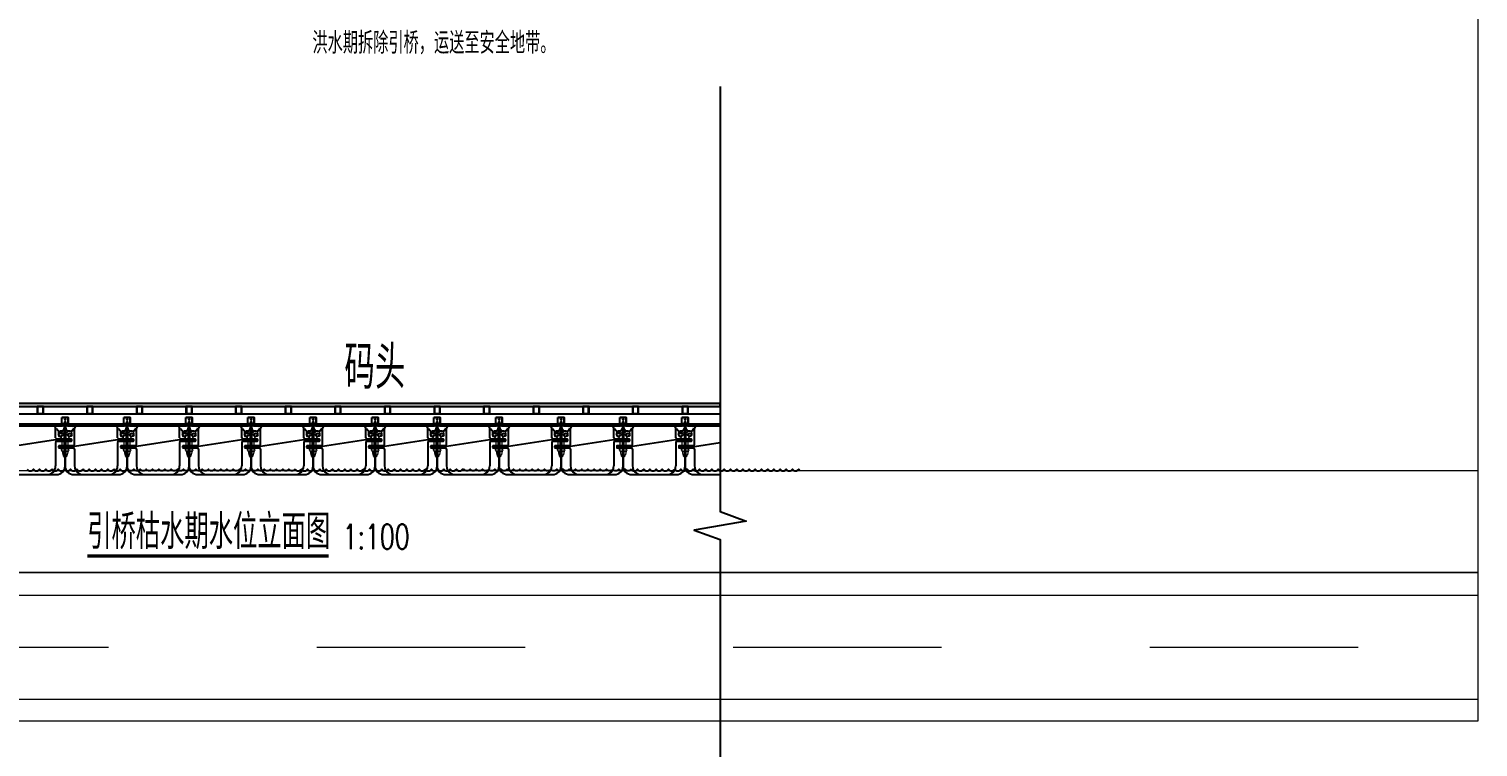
# Model space of a CAD drawing. Header units: millimetres. Extents: x -1003406 to 3312184, y 81337 to 716393.
# Drawn here: x 1184288 to 1195973, y 423718 to 429512 of the extents above; entities that cross this region are included whole.
import ezdxf

# ---------------------------------------------------------------- set-up
doc = ezdxf.new("R2010")
doc.units = ezdxf.units.MM
doc.header["$LTSCALE"] = 10
doc.layers.get('0').update_dxf_attribs({"linetype": 'CONTINUOUS'})
for name, color, linetype in [('DIM_SYMB', 3, 'CONTINUOUS'), ('PUB_DIM', 3, 'CONTINUOUS'), ('PUB_TEXT', 7, 'CONTINUOUS'), ('W-FLOAT_BOWL浮筒', 253, 'CONTINUOUS'), ('W-STEEL_FRAME钢架', 3, 'CONTINUOUS'), ('W-WOOD_STUD木龙骨', 25, 'CONTINUOUS'), ('塑木板', 32, 'CONTINUOUS'), ('短销钉', 253, 'CONTINUOUS'), ('螺栓', 146, 'CONTINUOUS'), ('龙骨', 10, 'CONTINUOUS')]:
    doc.layers.add(name, color=color, linetype=linetype)
doc.layers.add('伯利恒浮筒', color=5, linetype='CONTINUOUS', lineweight=5)
doc.layers.add('文字及标注', color=3, linetype='CONTINUOUS', lineweight=15)
doc.styles.get("Standard").update_dxf_attribs({"font": 'simplex.shx', "width": 0.7, "bigfont": 'hztxt.shx'})

# ---------------------------------------------------------------- blocks, each defined once
blk = doc.blocks.new('blhft')
at = {"layer": 'W-FLOAT_BOWL浮筒'}
for p, q in [((-250, 234), (-250, 375)), ((-230, 395), (230, 395)), ((-208, 397), (208, 397)), ((-208, 397), (-208, 395)), ((-174, 244), (-174, 375)), ((174, 298), (174, 375)), ((208, 397), (208, 395)), ((250, 375), (250, 288)), ((-298, 234), (-184, 234)), ((174, 280), (-174, 226)), ((174, 280), (302, 280)), ((174, 260), (174, 70)), ((184, 288), (298, 288)), ((184, 270), (298, 270)), ((250, 270), (250, 70)), ((-302, 226), (-174, 226)), ((-298, 216), (-184, 216)), ((-250, 70), (-250, 216)), ((-174, 206), (-174, 70)), ((-180, 0), (180, 0))]:
    blk.add_line(p, q, dxfattribs=at)
at = {"layer": 'W-FLOAT_BOWL浮筒', "ltscale": 0.5}
for p, q in [((302, 284), (302, 274)), ((-302, 230), (-302, 220))]:
    blk.add_line(p, q, dxfattribs=at)
at = {"layer": 'W-FLOAT_BOWL浮筒'}
for centre, radius, start, end in [((-230, 375), 20, 90, 180), ((0, -1768), 2175, 84.5043, 95.4957), ((-154, 375), 20, 90, 180), ((154, 375), 20, 0, 90), ((230, 375), 20, 0, 90), ((-184, 244), 10, 270, 0), ((184, 298), 10, 180, 270), ((184, 260), 10, 90, 180), ((298, 274), 4, 270, 0), ((-298, 220), 4, 180, 270), ((-184, 206), 10, 0, 90), ((-180, 70), 70, 180, 270), ((-104, 70), 70, 180, 270), ((104, 70), 70, 270, 0), ((180, 70), 70, 270, 0)]:
    blk.add_arc(centre, radius, start, end, dxfattribs=at)
at = {"layer": 'W-FLOAT_BOWL浮筒', "ltscale": 0.5}
for centre, start, end in [((-298, 230), 90, 180), ((298, 284), 0, 90)]:
    blk.add_arc(centre, 4, start, end, dxfattribs=at)
at = {"layer": 'W-FLOAT_BOWL浮筒', "extrusion": (0, 0, -1)}
blk.add_ellipse((-212, 375), major_axis=(-30.4, 0), ratio=0.921809, start_param=3.141593, end_param=6.283185, dxfattribs=at)
at = {"layer": 'W-FLOAT_BOWL浮筒'}
blk.add_ellipse((212, 375), major_axis=(30.4, 0.1), ratio=0.921809, start_param=3.141593, end_param=6.283185, dxfattribs=at)
blk.add_ellipse((-212, 320), major_axis=(-16, 0), ratio=0.75, dxfattribs=at)
at = {"layer": 'W-FLOAT_BOWL浮筒', "extrusion": (0, 0, -1)}
blk.add_ellipse((212, 320), major_axis=(16, 0), ratio=0.75, dxfattribs=at)
blk = doc.blocks.new('dxd')
at = {"layer": '短销钉', "lineweight": 13}
for p, q in [((-79, 244), (79, 244)), ((-78, 244), (-78, 246)), ((-78, 246), (78, 246)), ((78, 244), (78, 246)), ((-86, 227), (-56, 200)), ((-52, 180), (-52, 193)), ((-49, 153), (-28, 136)), ((-43, 197), (42, 197)), ((-24, 30), (-24, 128)), ((-19, 133), (19, 133)), ((24, 30), (24, 128)), ((49, 153), (28, 136)), ((52, 180), (52, 193)), ((86, 227), (56, 200)), ((-29, 39), (-29, 45)), ((-26, 48), (-24, 48)), ((-24, 30), (24, 30)), ((-24, 30), (-18, 2)), ((-16, 0), (16, 0)), ((-6, 39), (-6, 44)), ((6, 39), (6, 44)), ((24, 30), (18, 2)), ((26, 48), (24, 48)), ((29, 39), (29, 45))]:
    blk.add_line(p, q, dxfattribs=at)
at = {"layer": '短销钉', "lineweight": 13, "ltscale": 0.1}
for p, q in [((-18, 2), (-18, 0)), ((-18, 0), (-16, 0)), ((16, 0), (18, 0)), ((18, 2), (18, 0))]:
    blk.add_line(p, q, dxfattribs=at)
at = {"layer": '短销钉', "lineweight": 13}
for centre, radius, start, end in [((-79, 234), 10, 90, 228.0009), ((0, -1254), 1503, 87.0435, 92.9565), ((79, 234), 10, 311.9991, 90), ((-44, 170), 13.5, 126.5657, 231), ((-62, 193), 10, 0, 48.0009), ((-35, 154), 31.4, 56.4166, 122.8531), ((-43, 161), 10, 184.1479, 231), ((-34, 186), 31.4, 236.1381, 303.5569), ((-34, 128), 10, 0, 51), ((-25, 170), 13.5, 308.3696, 51.9011), ((25, 170), 13.5, 128.0989, 231.6304), ((35, 155), 31.3, 57.1287, 123.6019), ((34, 186), 31.4, 236.4385, 303.8665), ((34, 128), 10, 129, 180), ((42, 161), 10, 309, 355.8521), ((62, 193), 10, 131.9991, 180), ((44, 170), 13.5, 309, 53.4343), ((-26, 45), 3, 90, 180), ((-16, 2), 2.5, 191.3099, 270), ((-3, 44), 3, 115.3769, 180), ((0, 38), 10, 64.6231, 115.3769), ((3, 44), 3, 0, 64.6231), ((16, 2), 2.5, 270, 348.6901), ((26, 45), 3, 0, 90)]:
    blk.add_arc(centre, radius, start, end, dxfattribs=at)
for centre, major_axis, start_param, end_param in [((-23, 39), (0, -9), 4.712389, 6.115737), ((0, 39), (0, 9), 1.570796, 4.712389)]:
    blk.add_ellipse(centre, major_axis=major_axis, ratio=0.666667, start_param=start_param, end_param=end_param, dxfattribs=at)
at = {"layer": '短销钉', "lineweight": 13, "extrusion": (0, 0, -1)}
blk.add_ellipse((23, 39), major_axis=(0, -9), ratio=0.666667, start_param=4.712389, end_param=6.115737, dxfattribs=at)
blk = doc.blocks.new('短销固定件正视面')
at = {"layer": '塑木板', "color": 156}
blk.add_lwpolyline([(2149439, 351499), (2149442, 351499), (2149489, 351499), (2149489, 351452), (2149489, 351449), (2149439, 351449)], close=True, dxfattribs=at)
at = {"layer": '塑木板', "color": 5}
blk.add_lwpolyline([(2149489, 351449), (2149489, 351499), (2149439, 351499)], dxfattribs=at)
at = {"layer": '螺栓', "color": 156}
blk.add_lwpolyline([(2149458, 351449), (2149458, 351182), (2149470, 351182), (2149470, 351449)], dxfattribs=at)
for points in [[(2149454, 351197), (2149475, 351197), (2149475, 351187), (2149454, 351187)], [(2149455, 351199), (2149473, 351199), (2149473, 351197), (2149455, 351197)], [(2149459, 351197), (2149470, 351197), (2149470, 351187), (2149459, 351187)]]:
    blk.add_lwpolyline(points, close=True, dxfattribs=at)
blk = doc.blocks.new('自攻丝正面')
at = {"layer": '塑木板', "color": 0}
blk.add_lwpolyline([(2150143, 351487), (2150143, 351488), (2150142, 351488), (2150142, 351487), (2150140, 351487), (2150140, 351486), (2150142, 351486), (2150142, 351484), (2150143, 351484), (2150143, 351486), (2150144, 351486), (2150144, 351487)], close=True, dxfattribs=at)
blk.add_circle((2150142, 351486), 3.25, dxfattribs=at)
blk = doc.blocks.new('*U379')
at = {"layer": '龙骨'}
for points in [[(-25, -35), (25, -35), (25, 25), (-25, 25)], [(-22, -32), (22, -32), (22, 22), (-22, 22)]]:
    blk.add_lwpolyline(points, close=True, dxfattribs=at)
blk = doc.blocks.new('*U380')
at = {"layer": 'PUB_DIM', "color": 0, "linetype": 'ByBlock', "lineweight": -2, "transparency": 16777216}
for p in [(0, 0), (400, 0), (800, 0), (1200, 0), (1600, 0), (2000, 0), (2400, 0), (2800, 0), (3200, 0), (3600, 0), (4000, 0), (4400, 0), (4800, 0), (5200, 0)]:
    blk.add_blockref('*U379', p, dxfattribs=at)

msp = doc.modelspace()

# ---------------------------------------------------------------- hatches: boundary and pattern name
at = {"layer": 'W-WOOD_STUD木龙骨'}
h = msp.add_hatch(dxfattribs=at)
h.set_pattern_fill('木纹03', color=256, scale=100)
h.set_pattern_definition([(0, (37954.2, -16639.32), (200, 200), [10, -190]), (90, (38034.2, -16569.32), (-200, 200), [20, -180]), (45, (37994.19, -16589.32), (0, 199.998082), [14.14, -42.42, 14.14, -28.28, 99, -85]), (45, (37944.19, -16649.32), (0, 200), [14.142, -28.284, 14.142, -226.2]), (45, (38014.19, -16629.32), (0, 200), [14.142, -268.700712]), (45, (38034.19, -16639.32), (0, 200), [14.142, -268.700712]), (45, (38004.19, -16619.32), (0, 200), [14.142, -268.700712]), (45, (37994.19, -16609.32), (0, 200), [28.284, -254.558712]), (45, (38044.19, -16459.32), (0, 200), [28.284, -254.558712]), (45, (37974.19, -16599.32), (0, 200), [56.568, -226.274712]), (45, (37964.19, -16589.32), (0, 200), [56.568, -226.274712]), (45, (38094.19, -16529.32), (0, 200), [56.568, -226.274712]), (45, (37954.19, -16569.32), (0, 200), [42.4264, -240.416312]), (45, (37914.19, -16539.32), (0, 200), [42.4264, -240.416312]), (45, (37934.19, -16559.32), (0, 200), [42.4264, -240.416312]), (45, (38064.19, -16499.32), (0, 200), [70.71068, -212.132032]), (45, (38044.19, -16489.32), (0, 200), [70.71068, -212.132032]), (45, (38064.19, -16539.32), (0, 200), [98.99495, -183.847763]), (26.565051, (37974.19, -16619.32), (200, 8e-08), [22.360678, -424.852916]), (26.565051, (38014.19, -16559.32), (200, 8e-08), [22.360678, -424.852916]), (26.565051, (38004.19, -16579.32), (200, 8e-08), [22.360678, -424.852916]), (26.565051, (37964.19, -16639.32), (200, 8e-08), [44.72136, -402.492235]), (26.565051, (38004.19, -16549.32), (200, 8e-08), [67.08204, -380.131556]), (26.565051, (37984.19, -16539.32), (200, 8e-08), [89.44272, -357.770876]), (26.565051, (37964.19, -16529.32), (200, 8e-08), [89.44272, -357.770876]), (26.565051, (37934.19, -16469.32), (200, 8e-08), [89.44272, -357.770876]), (26.565051, (37934.19, -16489.32), (200, 8e-08), [111.8034, -335.410195]), (26.565051, (37944.19, -16509.32), (200, 8e-08), [111.8034, -335.410195]), (63.434949, (38014.19, -16589.32), (1e-08, 200), [22.360678, -424.852916]), (63.434949, (37984.19, -16609.32), (1e-08, 200), [22.360678, -424.852916]), (63.434949, (37954.19, -16639.32), (1e-08, 200), [44.72136, -402.492235]), (63.434949, (38014.19, -16609.32), (1e-08, 200), [44.72136, -402.492235]), (63.434949, (37934.19, -16649.32), (1e-08, 200), [67.08204, -380.131556]), (63.434949, (37914.19, -16649.32), (1e-08, 200), [89.44272, -357.770876]), (63.434949, (38094.19, -16639.32), (1e-08, 200), [89.44272, -357.770876]), (63.434949, (38024.19, -16619.32), (1e-08, 200), [89.44272, -357.770876]), (63.434949, (38064.19, -16639.32), (1e-08, 200), [111.8034, -335.410195]), (63.434949, (38044.19, -16629.32), (1e-08, 200), [111.8034, -335.410195])])
h.paths.add_polyline_path([(1189861.6, 426465.8), (1189861.6, 426490.8), (1184079, 426490.8), (1184079, 426465.8)])
at = {"layer": '塑木板'}
h = msp.add_hatch(color=5, dxfattribs=at)
h.dxf.hatch_style = 1
h.paths.add_polyline_path([(1184575.8, 426360.1, 1), (1184582.3, 426360.1, 1)])
h.paths.add_polyline_path([(1184581.3, 426360.6), (1184581.3, 426359.6), (1184579.5, 426359.6), (1184579.5, 426357.8), (1184578.5, 426357.8), (1184578.5, 426359.6), (1184576.7, 426359.6), (1184576.7, 426360.6), (1184578.5, 426360.6), (1184578.5, 426362.3), (1184579.5, 426362.3), (1184579.5, 426360.6)], flags=16)
h = msp.add_hatch(color=5, dxfattribs=at)
h.dxf.hatch_style = 1
h.paths.add_polyline_path([(1184581.3, 426339.7), (1184579.5, 426339.7), (1184579.5, 426341.5), (1184578.5, 426341.5), (1184578.5, 426339.7), (1184576.7, 426339.7), (1184576.7, 426338.7), (1184578.5, 426338.7), (1184578.5, 426336.9), (1184579.5, 426336.9), (1184579.5, 426338.7), (1184581.3, 426338.7)], flags=16)
h.paths.add_polyline_path([(1184575.8, 426339.2, 1), (1184582.3, 426339.2, 1)])
h = msp.add_hatch(color=5, dxfattribs=at)
h.dxf.hatch_style = 1
h.paths.add_polyline_path([(1185075.8, 426360.1, 1), (1185082.3, 426360.1, 1)])
h.paths.add_polyline_path([(1185081.3, 426360.6), (1185081.3, 426359.6), (1185079.5, 426359.6), (1185079.5, 426357.8), (1185078.5, 426357.8), (1185078.5, 426359.6), (1185076.7, 426359.6), (1185076.7, 426360.6), (1185078.5, 426360.6), (1185078.5, 426362.3), (1185079.5, 426362.3), (1185079.5, 426360.6)], flags=16)
h = msp.add_hatch(color=5, dxfattribs=at)
h.dxf.hatch_style = 1
h.paths.add_polyline_path([(1185081.3, 426339.7), (1185079.5, 426339.7), (1185079.5, 426341.5), (1185078.5, 426341.5), (1185078.5, 426339.7), (1185076.7, 426339.7), (1185076.7, 426338.7), (1185078.5, 426338.7), (1185078.5, 426336.9), (1185079.5, 426336.9), (1185079.5, 426338.7), (1185081.3, 426338.7)], flags=16)
h.paths.add_polyline_path([(1185075.8, 426339.2, 1), (1185082.3, 426339.2, 1)])
h = msp.add_hatch(color=5, dxfattribs=at)
h.dxf.hatch_style = 1
h.paths.add_polyline_path([(1185575.8, 426360.1, 1), (1185582.3, 426360.1, 1)])
h.paths.add_polyline_path([(1185581.3, 426360.6), (1185581.3, 426359.6), (1185579.5, 426359.6), (1185579.5, 426357.8), (1185578.5, 426357.8), (1185578.5, 426359.6), (1185576.7, 426359.6), (1185576.7, 426360.6), (1185578.5, 426360.6), (1185578.5, 426362.3), (1185579.5, 426362.3), (1185579.5, 426360.6)], flags=16)
h = msp.add_hatch(color=5, dxfattribs=at)
h.dxf.hatch_style = 1
h.paths.add_polyline_path([(1185581.3, 426339.7), (1185579.5, 426339.7), (1185579.5, 426341.5), (1185578.5, 426341.5), (1185578.5, 426339.7), (1185576.7, 426339.7), (1185576.7, 426338.7), (1185578.5, 426338.7), (1185578.5, 426336.9), (1185579.5, 426336.9), (1185579.5, 426338.7), (1185581.3, 426338.7)], flags=16)
h.paths.add_polyline_path([(1185575.8, 426339.2, 1), (1185582.3, 426339.2, 1)])
h = msp.add_hatch(color=5, dxfattribs=at)
h.dxf.hatch_style = 1
h.paths.add_polyline_path([(1186075.8, 426360.1, 1), (1186082.3, 426360.1, 1)])
h.paths.add_polyline_path([(1186081.3, 426360.6), (1186081.3, 426359.6), (1186079.5, 426359.6), (1186079.5, 426357.8), (1186078.5, 426357.8), (1186078.5, 426359.6), (1186076.7, 426359.6), (1186076.7, 426360.6), (1186078.5, 426360.6), (1186078.5, 426362.3), (1186079.5, 426362.3), (1186079.5, 426360.6)], flags=16)
h = msp.add_hatch(color=5, dxfattribs=at)
h.dxf.hatch_style = 1
h.paths.add_polyline_path([(1186081.3, 426339.7), (1186079.5, 426339.7), (1186079.5, 426341.5), (1186078.5, 426341.5), (1186078.5, 426339.7), (1186076.7, 426339.7), (1186076.7, 426338.7), (1186078.5, 426338.7), (1186078.5, 426336.9), (1186079.5, 426336.9), (1186079.5, 426338.7), (1186081.3, 426338.7)], flags=16)
h.paths.add_polyline_path([(1186075.8, 426339.2, 1), (1186082.3, 426339.2, 1)])
h = msp.add_hatch(color=5, dxfattribs=at)
h.dxf.hatch_style = 1
h.paths.add_polyline_path([(1186575.8, 426360.1, 1), (1186582.3, 426360.1, 1)])
h.paths.add_polyline_path([(1186581.3, 426360.6), (1186581.3, 426359.6), (1186579.5, 426359.6), (1186579.5, 426357.8), (1186578.5, 426357.8), (1186578.5, 426359.6), (1186576.7, 426359.6), (1186576.7, 426360.6), (1186578.5, 426360.6), (1186578.5, 426362.3), (1186579.5, 426362.3), (1186579.5, 426360.6)], flags=16)
h = msp.add_hatch(color=5, dxfattribs=at)
h.dxf.hatch_style = 1
h.paths.add_polyline_path([(1186581.3, 426339.7), (1186579.5, 426339.7), (1186579.5, 426341.5), (1186578.5, 426341.5), (1186578.5, 426339.7), (1186576.7, 426339.7), (1186576.7, 426338.7), (1186578.5, 426338.7), (1186578.5, 426336.9), (1186579.5, 426336.9), (1186579.5, 426338.7), (1186581.3, 426338.7)], flags=16)
h.paths.add_polyline_path([(1186575.8, 426339.2, 1), (1186582.3, 426339.2, 1)])
h = msp.add_hatch(color=5, dxfattribs=at)
h.dxf.hatch_style = 1
h.paths.add_polyline_path([(1187075.8, 426360.1, 1), (1187082.3, 426360.1, 1)])
h.paths.add_polyline_path([(1187081.3, 426360.6), (1187081.3, 426359.6), (1187079.5, 426359.6), (1187079.5, 426357.8), (1187078.5, 426357.8), (1187078.5, 426359.6), (1187076.7, 426359.6), (1187076.7, 426360.6), (1187078.5, 426360.6), (1187078.5, 426362.3), (1187079.5, 426362.3), (1187079.5, 426360.6)], flags=16)
h = msp.add_hatch(color=5, dxfattribs=at)
h.dxf.hatch_style = 1
h.paths.add_polyline_path([(1187081.3, 426339.7), (1187079.5, 426339.7), (1187079.5, 426341.5), (1187078.5, 426341.5), (1187078.5, 426339.7), (1187076.7, 426339.7), (1187076.7, 426338.7), (1187078.5, 426338.7), (1187078.5, 426336.9), (1187079.5, 426336.9), (1187079.5, 426338.7), (1187081.3, 426338.7)], flags=16)
h.paths.add_polyline_path([(1187075.8, 426339.2, 1), (1187082.3, 426339.2, 1)])
h = msp.add_hatch(color=5, dxfattribs=at)
h.dxf.hatch_style = 1
h.paths.add_polyline_path([(1187575.8, 426360.1, 1), (1187582.3, 426360.1, 1)])
h.paths.add_polyline_path([(1187581.3, 426360.6), (1187581.3, 426359.6), (1187579.5, 426359.6), (1187579.5, 426357.8), (1187578.5, 426357.8), (1187578.5, 426359.6), (1187576.7, 426359.6), (1187576.7, 426360.6), (1187578.5, 426360.6), (1187578.5, 426362.3), (1187579.5, 426362.3), (1187579.5, 426360.6)], flags=16)
h = msp.add_hatch(color=5, dxfattribs=at)
h.dxf.hatch_style = 1
h.paths.add_polyline_path([(1187581.3, 426339.7), (1187579.5, 426339.7), (1187579.5, 426341.5), (1187578.5, 426341.5), (1187578.5, 426339.7), (1187576.7, 426339.7), (1187576.7, 426338.7), (1187578.5, 426338.7), (1187578.5, 426336.9), (1187579.5, 426336.9), (1187579.5, 426338.7), (1187581.3, 426338.7)], flags=16)
h.paths.add_polyline_path([(1187575.8, 426339.2, 1), (1187582.3, 426339.2, 1)])
h = msp.add_hatch(color=5, dxfattribs=at)
h.dxf.hatch_style = 1
h.paths.add_polyline_path([(1188075.8, 426360.1, 1), (1188082.3, 426360.1, 1)])
h.paths.add_polyline_path([(1188081.3, 426360.6), (1188081.3, 426359.6), (1188079.5, 426359.6), (1188079.5, 426357.8), (1188078.5, 426357.8), (1188078.5, 426359.6), (1188076.7, 426359.6), (1188076.7, 426360.6), (1188078.5, 426360.6), (1188078.5, 426362.3), (1188079.5, 426362.3), (1188079.5, 426360.6)], flags=16)
h = msp.add_hatch(color=5, dxfattribs=at)
h.dxf.hatch_style = 1
h.paths.add_polyline_path([(1188081.3, 426339.7), (1188079.5, 426339.7), (1188079.5, 426341.5), (1188078.5, 426341.5), (1188078.5, 426339.7), (1188076.7, 426339.7), (1188076.7, 426338.7), (1188078.5, 426338.7), (1188078.5, 426336.9), (1188079.5, 426336.9), (1188079.5, 426338.7), (1188081.3, 426338.7)], flags=16)
h.paths.add_polyline_path([(1188075.8, 426339.2, 1), (1188082.3, 426339.2, 1)])
h = msp.add_hatch(color=5, dxfattribs=at)
h.dxf.hatch_style = 1
h.paths.add_polyline_path([(1188575.8, 426360.1, 1), (1188582.3, 426360.1, 1)])
h.paths.add_polyline_path([(1188581.3, 426360.6), (1188581.3, 426359.6), (1188579.5, 426359.6), (1188579.5, 426357.8), (1188578.5, 426357.8), (1188578.5, 426359.6), (1188576.7, 426359.6), (1188576.7, 426360.6), (1188578.5, 426360.6), (1188578.5, 426362.3), (1188579.5, 426362.3), (1188579.5, 426360.6)], flags=16)
h = msp.add_hatch(color=5, dxfattribs=at)
h.dxf.hatch_style = 1
h.paths.add_polyline_path([(1188581.3, 426339.7), (1188579.5, 426339.7), (1188579.5, 426341.5), (1188578.5, 426341.5), (1188578.5, 426339.7), (1188576.7, 426339.7), (1188576.7, 426338.7), (1188578.5, 426338.7), (1188578.5, 426336.9), (1188579.5, 426336.9), (1188579.5, 426338.7), (1188581.3, 426338.7)], flags=16)
h.paths.add_polyline_path([(1188575.8, 426339.2, 1), (1188582.3, 426339.2, 1)])
h = msp.add_hatch(color=5, dxfattribs=at)
h.dxf.hatch_style = 1
h.paths.add_polyline_path([(1189075.8, 426360.1, 1), (1189082.3, 426360.1, 1)])
h.paths.add_polyline_path([(1189081.3, 426360.6), (1189081.3, 426359.6), (1189079.5, 426359.6), (1189079.5, 426357.8), (1189078.5, 426357.8), (1189078.5, 426359.6), (1189076.7, 426359.6), (1189076.7, 426360.6), (1189078.5, 426360.6), (1189078.5, 426362.3), (1189079.5, 426362.3), (1189079.5, 426360.6)], flags=16)
h = msp.add_hatch(color=5, dxfattribs=at)
h.dxf.hatch_style = 1
h.paths.add_polyline_path([(1189081.3, 426339.7), (1189079.5, 426339.7), (1189079.5, 426341.5), (1189078.5, 426341.5), (1189078.5, 426339.7), (1189076.7, 426339.7), (1189076.7, 426338.7), (1189078.5, 426338.7), (1189078.5, 426336.9), (1189079.5, 426336.9), (1189079.5, 426338.7), (1189081.3, 426338.7)], flags=16)
h.paths.add_polyline_path([(1189075.8, 426339.2, 1), (1189082.3, 426339.2, 1)])
h = msp.add_hatch(color=5, dxfattribs=at)
h.dxf.hatch_style = 1
h.paths.add_polyline_path([(1189575.8, 426360.1, 1), (1189582.3, 426360.1, 1)])
h.paths.add_polyline_path([(1189581.3, 426360.6), (1189581.3, 426359.6), (1189579.5, 426359.6), (1189579.5, 426357.8), (1189578.5, 426357.8), (1189578.5, 426359.6), (1189576.7, 426359.6), (1189576.7, 426360.6), (1189578.5, 426360.6), (1189578.5, 426362.3), (1189579.5, 426362.3), (1189579.5, 426360.6)], flags=16)
h = msp.add_hatch(color=5, dxfattribs=at)
h.dxf.hatch_style = 1
h.paths.add_polyline_path([(1189581.3, 426339.7), (1189579.5, 426339.7), (1189579.5, 426341.5), (1189578.5, 426341.5), (1189578.5, 426339.7), (1189576.7, 426339.7), (1189576.7, 426338.7), (1189578.5, 426338.7), (1189578.5, 426336.9), (1189579.5, 426336.9), (1189579.5, 426338.7), (1189581.3, 426338.7)], flags=16)
h.paths.add_polyline_path([(1189575.8, 426339.2, 1), (1189582.3, 426339.2, 1)])
at = {"layer": '文字及标注'}
h = msp.add_hatch(dxfattribs=at)
h.set_pattern_fill('不能通行的沼泽地', color=8, scale=500)
h.set_pattern_definition([(0, (29352.2, 419.9), (1679.616, 839.808), [1679.616, -1679.616]), (0, (27672.6, 839.8), (0, 839.808), [])])
h.paths.add_polyline_path([(1195973.1, 425126.3), (1176879.8, 425126.3), (1176879.8, 423930.2), (1195973.1, 423930.2)])

# ---------------------------------------------------------------- linework, layer by layer
at = {"color": 4}
for points in [[(1184273.7, 425959.3, 0.5205671), (1184323.7, 425959.3, 0.5205671), (1184373.7, 425959.3, 0.5205671), (1184423.7, 425959.3, 0.5205671), (1184473.7, 425959.3, 0.5205671), (1184523.7, 425959.3, 0.5205671), (1184573.7, 425959.3, 0.5205671), (1184623.7, 425959.3, 0.5205671), (1184673.7, 425959.3, 0.5205671), (1184723.7, 425959.3, 0.5205671), (1184773.7, 425959.3, 0.5205671), (1184823.7, 425959.3, 0.5205671), (1184873.7, 425959.3, 0.5205671), (1184923.7, 425959.3, 0.5205671), (1184973.7, 425959.3, 0.5205671), (1185023.7, 425959.3, 0.5205671), (1185073.7, 425959.3, 0.0646937), (1185079, 425953.5, 0.0646937)], [(1186434.3, 425959.3, -0.520567), (1186384.3, 425959.3, -0.5205671), (1186334.3, 425959.3, -0.5205671), (1186284.3, 425959.3, -0.5205671), (1186234.3, 425959.3, -0.5205671), (1186184.3, 425959.3, -0.5205671), (1186134.3, 425959.3, -0.5205671), (1186084.3, 425959.3, -0.5205671), (1186034.3, 425959.3, -0.5205671), (1185984.3, 425959.3, -0.5205671), (1185934.3, 425959.3, -0.5205671), (1185884.3, 425959.3, -0.5205671), (1185834.3, 425959.3, -0.5205671), (1185784.3, 425959.3, -0.5205671), (1185734.3, 425959.3, -0.5205671), (1185684.3, 425959.3, -0.5205671), (1185634.3, 425959.3, -0.5205671), (1185584.3, 425959.3, -0.5205671), (1185534.3, 425959.3, -0.5205671), (1185484.3, 425959.3, -0.5205671), (1185434.3, 425959.3, -0.5205671), (1185384.3, 425959.3, -0.5205671), (1185334.3, 425959.3, -0.5205671), (1185284.3, 425959.3, -0.5205671), (1185234.3, 425959.3, -0.5205671), (1185184.3, 425959.3, -0.5205671), (1185134.3, 425959.3, -0.5205671), (1185084.3, 425959.3, -0.0646937), (1185079, 425953.5, -0.0646937)], [(1186434.3, 425959.3, 0.520567), (1186484.3, 425959.3, 0.5205671), (1186534.3, 425959.3, 0.5205671), (1186584.3, 425959.3, 0.5205671), (1186634.3, 425959.3, 0.5205671), (1186684.3, 425959.3, 0.5205671), (1186734.3, 425959.3, 0.5205671), (1186784.3, 425959.3, 0.5205671), (1186834.3, 425959.3, 0.5205671), (1186884.3, 425959.3, 0.5205671), (1186934.3, 425959.3, 0.5205671), (1186984.3, 425959.3, 0.5205671), (1187034.3, 425959.3, 0.5205671), (1187084.3, 425959.3, 0.5205671), (1187134.3, 425959.3, 0.5205671), (1187184.3, 425959.3, 0.5205671), (1187234.3, 425959.3, 0.5205671), (1187284.3, 425959.3, 0.5205671), (1187334.3, 425959.3, 0.5205671), (1187384.3, 425959.3, 0.5205671), (1187434.3, 425959.3, 0.5205671), (1187484.3, 425959.3, 0.5205671), (1187534.3, 425959.3, 0.5205671), (1187584.3, 425959.3, 0.5205671), (1187634.3, 425959.3, 0.5205671), (1187684.3, 425959.3, 0.5205671), (1187734.3, 425959.3, 0.5205671), (1187784.3, 425959.3, 0.0646937), (1187789.6, 425953.5, 0.0646937)], [(1189144.9, 425959.3, -0.520567), (1189094.9, 425959.3, -0.5205671), (1189044.9, 425959.3, -0.5205671), (1188994.9, 425959.3, -0.5205671), (1188944.9, 425959.3, -0.5205671), (1188894.9, 425959.3, -0.5205671), (1188844.9, 425959.3, -0.5205671), (1188794.9, 425959.3, -0.5205671), (1188744.9, 425959.3, -0.5205671), (1188694.9, 425959.3, -0.5205671), (1188644.9, 425959.3, -0.5205671), (1188594.9, 425959.3, -0.5205671), (1188544.9, 425959.3, -0.5205671), (1188494.9, 425959.3, -0.5205671), (1188444.9, 425959.3, -0.5205671), (1188394.9, 425959.3, -0.5205671), (1188344.9, 425959.3, -0.5205671), (1188294.9, 425959.3, -0.5205671), (1188244.9, 425959.3, -0.5205671), (1188194.9, 425959.3, -0.5205671), (1188144.9, 425959.3, -0.5205671), (1188094.9, 425959.3, -0.5205671), (1188044.9, 425959.3, -0.5205671), (1187994.9, 425959.3, -0.5205671), (1187944.9, 425959.3, -0.5205671), (1187894.9, 425959.3, -0.5205671), (1187844.9, 425959.3, -0.5205671), (1187794.9, 425959.3, -0.0646937), (1187789.6, 425953.5, -0.0646937)], [(1189144.9, 425959.3, 0.520567), (1189194.9, 425959.3, 0.5205671), (1189244.9, 425959.3, 0.5205671), (1189294.9, 425959.3, 0.5205671), (1189344.9, 425959.3, 0.5205671), (1189394.9, 425959.3, 0.5205671), (1189444.9, 425959.3, 0.5205671), (1189494.9, 425959.3, 0.5205671), (1189544.9, 425959.3, 0.5205671), (1189594.9, 425959.3, 0.5205671), (1189644.9, 425959.3, 0.5205671), (1189694.9, 425959.3, 0.5205671), (1189744.9, 425959.3, 0.5205671), (1189794.9, 425959.3, 0.5205671), (1189844.9, 425959.3, 0.5205671), (1189894.9, 425959.3, 0.5205671), (1189944.9, 425959.3, 0.5205671), (1189994.9, 425959.3, 0.5205671), (1190044.9, 425959.3, 0.5205671), (1190094.9, 425959.3, 0.5205671), (1190144.9, 425959.3, 0.5205671), (1190194.9, 425959.3, 0.5205671), (1190244.9, 425959.3, 0.5205671), (1190294.9, 425959.3, 0.5205671), (1190344.9, 425959.3, 0.5205671), (1190394.9, 425959.3, 0.5205671), (1190444.9, 425959.3, 0.5205671), (1190494.9, 425959.3, 0.0646937), (1190500.3, 425953.5, 0.0646937)]]:
    msp.add_lwpolyline(points, format="xyb", dxfattribs=at)
at = {"layer": 'DIM_SYMB', "color": 3}
msp.add_lwpolyline([(1189861.6, 429048.9), (1189861.6, 425617.6), (1190071.6, 425541.2), (1189651.6, 425467.1), (1189861.6, 425392.6), (1189861.6, 421961.2)], dxfattribs=at)
at = {"layer": 'DIM_SYMB', "const_width": 28}
msp.add_lwpolyline([(1184757.4, 425259.6), (1186705.5, 425259.6)], dxfattribs=at)
at = {"layer": 'W-FLOAT_BOWL浮筒'}
for p, q in [((1189579.1, 426150.5), (1189579.1, 426291)), ((1189599.1, 426311), (1189861.6, 426311)), ((1189620.6, 426313), (1189620.6, 426311)), ((1189654.8, 426160.5), (1189654.8, 426291)), ((1189861.6, 426173.6), (1189654.8, 426141.5)), ((1189527.1, 426141.5), (1189654.8, 426141.5)), ((1189531.1, 426150.5), (1189644.8, 426150.5)), ((1189531.1, 426132.5), (1189644.8, 426132.5)), ((1189579.1, 425986), (1189579.1, 426132.5)), ((1189654.8, 426122.5), (1189654.8, 425986)), ((1189649.1, 425916), (1189861.6, 425916))]:
    msp.add_line(p, q, dxfattribs=at)
at = {"layer": 'W-FLOAT_BOWL浮筒', "ltscale": 0.5}
msp.add_line((1189527.1, 426146.5), (1189527.1, 426136.5), dxfattribs=at)
at = {"layer": 'W-FLOAT_BOWL浮筒'}
for centre, radius, start, end in [((1189599.1, 426291), 20, 90, 180), ((1189829, 424147.6), 2175.5, 89.13982, 95.49574), ((1189674.8, 426291), 20, 90, 180), ((1189644.8, 426160.5), 10, 270, 0), ((1189531.1, 426136.5), 4, 180, 270), ((1189644.8, 426122.5), 10, 0, 90), ((1189649.1, 425986), 70, 180, 270), ((1189724.8, 425986), 70, 180, 270)]:
    msp.add_arc(centre, radius, start, end, dxfattribs=at)
at = {"layer": 'W-FLOAT_BOWL浮筒', "ltscale": 0.5}
msp.add_arc((1189531.1, 426146.5), 4, 90, 180, dxfattribs=at)
at = {"layer": 'W-FLOAT_BOWL浮筒', "extrusion": (0, 0, -1)}
msp.add_ellipse((1189617, 426291), major_axis=(-30.4, 0), ratio=0.9218093, start_param=3.1415927, end_param=6.2831853, dxfattribs=at)
at = {"layer": 'W-FLOAT_BOWL浮筒'}
msp.add_ellipse((1189617, 426236.5), major_axis=(-16, 0), ratio=0.75, dxfattribs=at)
at = {"layer": 'W-STEEL_FRAME钢架'}
for p, q in [((1184084.3, 426405.7), (1189866.8, 426405.7)), ((1184079.1, 426325.7), (1189861.6, 426325.7))]:
    msp.add_line(p, q, dxfattribs=at)
at = {"layer": 'W-WOOD_STUD木龙骨'}
msp.add_lwpolyline([(1184079, 426465.8), (1189861.6, 426465.8), (1189861.6, 426490.8), (1184079, 426490.8)], close=True, dxfattribs=at)
at = {"layer": '文字及标注', "color": 5}
for p, q in [((1195973.1, 423930.2), (1195973.1, 447240.1)), ((1182953.9, 425948.9), (1195973.1, 425948.9))]:
    msp.add_line(p, q, dxfattribs=at)
at = {"layer": '文字及标注', "color": 8}
for p, q in [((1176879.8, 425126.3, 0), (1195973.1, 425126.3, 0)), ((1189860, 425086.7), (1189861.6, 425088.2))]:
    msp.add_line(p, q, dxfattribs=at)
msp.add_lwpolyline([(1195973.1, 425126.3), (1176879.8, 425126.3), (1176879.8, 423930.2), (1195973.1, 423930.2)], close=True, dxfattribs=at)

# ---------------------------------------------------------------- block references
at = {"layer": 'PUB_DIM'}
msp.add_blockref('*U380', (1184379.1, 426440.7), dxfattribs=at)
at = {"layer": '伯利恒浮筒'}
for p in [(1184329.1, 425916), (1184829.1, 425916), (1185329.1, 425916), (1185829.1, 425916), (1186329.1, 425916), (1186829.1, 425916), (1187329.1, 425916), (1187829.1, 425916), (1188329.1, 425916), (1188829.1, 425916), (1189329.1, 425916)]:
    msp.add_blockref('blhft', p, dxfattribs=at)
at = {"layer": '塑木板', "color": 0}
for p in [(-964885.2, 74877), (-964385.2, 74877), (-963885.2, 74877), (-963385.2, 74877), (-962885.2, 74877), (-962385.2, 74877), (-961885.2, 74877), (-961385.2, 74877), (-960885.2, 74877), (-960385.2, 74877), (-959885.2, 74877)]:
    msp.add_blockref('短销固定件正视面', p, dxfattribs=at)
at = {"layer": '塑木板', "color": 7}
for p in [(-965563, 74873.9), (-965563, 74853.1), (-965063, 74873.9), (-965063, 74853.1), (-964563, 74873.9), (-964563, 74853.1), (-964063, 74873.9), (-964063, 74853.1), (-963563, 74873.9), (-963563, 74853.1), (-963063, 74873.9), (-963063, 74853.1), (-962563, 74873.9), (-962563, 74853.1), (-962063, 74873.9), (-962063, 74853.1), (-961563, 74873.9), (-961563, 74853.1), (-961063, 74873.9), (-961063, 74853.1), (-960563, 74873.9), (-960563, 74853.1)]:
    msp.add_blockref('自攻丝正面', p, dxfattribs=at)
at = {"layer": '短销钉'}
for p in [(1184579.1, 426075.7), (1185079.1, 426075.7), (1185579.1, 426075.7), (1186079.1, 426075.7), (1186579.1, 426075.7), (1187079.1, 426075.7), (1187579.1, 426075.7), (1188079.1, 426075.7), (1188579.1, 426075.7), (1189079.1, 426075.7), (1189579.1, 426075.7)]:
    msp.add_blockref('dxd', p, dxfattribs=at)

# ---------------------------------------------------------------- texts
at = {"layer": 'PUB_TEXT', "color": 0, "width": 0.7}
msp.add_text('洪水期拆除引桥，运送至安全地带。', height=175, dxfattribs=at).set_placement((1186573.8, 429312))
at = {"layer": 'PUB_TEXT', "color": 8, "width": 0.7}
msp.add_text('码头', height=350, dxfattribs=at).set_placement((1186831.6, 426607.8))
at = {"layer": 'PUB_TEXT', "color": 7, "width": 0.7}
for s, height, p in [('引桥枯水期水位立面图', 280, (1184757.4, 425315.6)), ('1:100', 200, (1186817.5, 425315.6))]:
    msp.add_text(s, height=height, dxfattribs=at).set_placement(p)

doc.saveas('drawing.dxf')
